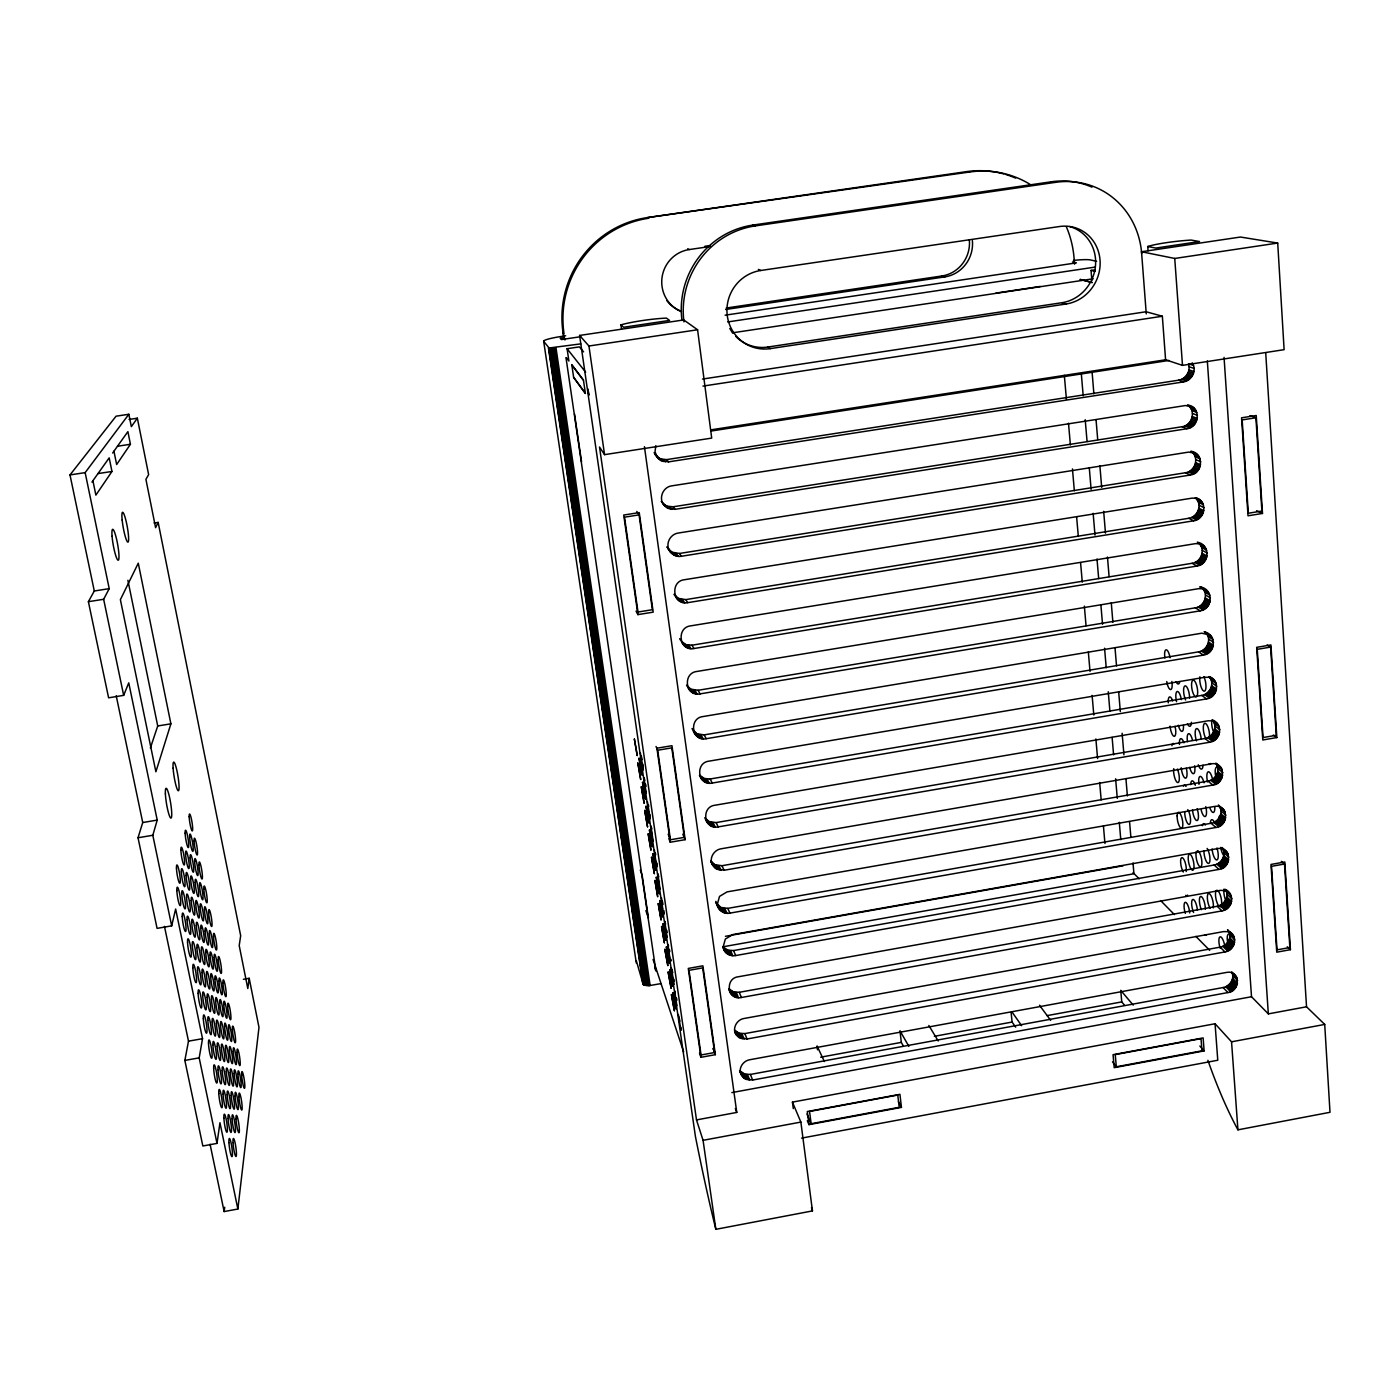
<?xml version="1.0" encoding="UTF-8"?>
<svg xmlns="http://www.w3.org/2000/svg" width="1400" height="1400" viewBox="0 0 1400 1400"><rect width="100%" height="100%" fill="white"/><g stroke="black" fill="none" stroke-linecap="round" stroke-linejoin="round"><path stroke-width="1.5" d="M717.255 904.505L719.512 896.42L727.02 891.905L1214.413 806.47C1228.623 803.67 1229.13 826.42 1215.935 827.47L729.907 913.132C722.383 914.83 717.045 908.023 715.89 901.355M741.003 1074.465C738.115 1068.078 743.278 1060.71 749.84 1059.73L1226.453 972.44C1240.33 969.5 1240.75 991.585 1227.905 992.565L752.605 1080.047L744.468 1078.507L739.585 1070.737M655.637 455.298L660.555 458.955L666.68 459.602L1178.695 380.17C1186.028 379.085 1190.962 370.808 1188.513 363.825L1193.5 365.453C1195.967 372.488 1190.98 380.8 1183.612 381.902L668.535 461.877L660.975 460.548L654.762 454.02L658.472 458.692M663.18 503.72L667.03 506.17L673.12 506.8L1182.108 426.72C1192.222 425.6 1196.493 410.34 1187.428 405.002C1201.165 406.175 1199.8 427.368 1187.007 428.715L674.992 509.338L667.485 508.06L661.273 501.323L665 506.24M667.712 548.065L672.035 552.212L679.472 553.472L1185.467 472.745C1195.477 471.66 1199.8 456.523 1190.77 451.255C1204.315 452.795 1203.16 473.55 1190.368 475.02L681.38 556.273C674.66 557.637 669.585 552.23 667.012 546.718L670.425 552.108M676.795 598.57L674.065 594.3L678.37 598.378L685.755 599.602L1188.793 518.28C1198.085 517.178 1202.828 503.808 1195.233 497.787C1208.043 499.992 1205.61 519.558 1193.693 520.8L687.697 602.665C672.7 605.798 669.655 581.14 684.565 579.705L1192.047 498.137L1196.388 498.312L1200.185 500.185M683.113 644.508L681.205 641.2L685.983 644.63L691.95 645.207L1192.082 563.29C1201.9 562.222 1206.31 547.365 1197.332 542.22C1210.703 544.39 1209.688 564.462 1196.965 566.055L693.928 648.532C679.035 651.7 676.025 627.253 690.847 625.835L1195.355 543.655L1199.66 543.812L1203.422 545.668M689.343 689.938L686.56 685.178L690.812 689.15L698.093 690.288L1195.337 607.81C1205.068 606.778 1209.513 592.043 1200.57 586.95C1213.957 589.383 1212.82 609.175 1200.22 610.837L700.087 693.875C685.282 697.077 682.343 672.822 697.043 671.44L1198.61 588.665L1202.898 588.822L1207.675 591.57M694.663 733.653L692.038 728.56L696.92 733.775L704.165 734.878L1198.557 651.858C1207.57 650.79 1212.435 637.805 1204.91 631.96C1217.16 635.058 1215.445 653.608 1203.422 655.113L706.195 738.71C691.477 741.947 688.572 717.885 703.168 716.52L1201.847 633.185L1209.828 635.11M699.615 775.197L704.305 778.488L710.185 778.977L1201.743 695.415C1210.108 694.33 1215.2 682.972 1209.075 676.62C1220.695 680.102 1217.79 697.602 1206.608 698.898L712.215 783.055C697.602 786.31 694.733 762.457 709.24 761.11L1205.033 677.233L1209.267 677.337L1213.993 680.015M706.79 822.01L704.795 817.722L708.96 821.538L716.117 822.587L1204.892 738.5C1213.17 737.415 1218.297 726.18 1212.19 719.88C1223.635 723.59 1220.975 740.863 1209.757 742.227L718.183 826.892C703.64 830.183 700.84 806.523 715.225 805.192L1208.2 720.773L1212.4 720.878L1217.108 723.503M712.758 865.462C708.54 858.83 713.72 849.782 721.157 848.785L1211.315 763.858C1225.612 761.093 1226.138 784.017 1212.855 785.067L724.08 870.258L715.68 868.508L710.745 860.93L714.875 864.692L721.98 865.707L1208.007 781.13C1215.672 780.028 1220.888 770.28 1216.145 763.7M718.673 908.425L715.96 902.44L720.72 907.392L727.79 908.373L1211.087 823.288C1218.682 822.202 1223.915 812.543 1219.19 806.015M725.322 952.035L723.24 947.047C723.695 952.98 730.153 956.708 735.683 955.553L1218.98 869.4C1232.07 868.385 1231.597 845.793 1217.475 848.628L732.83 934.553L725.358 939.033L723.1 947.047L727.825 950.145L733.548 950.565L1214.15 865.008C1221.658 863.923 1226.908 854.385 1222.2 847.892M731.08 994.053L728.98 988.855L733.53 991.9L739.235 992.303L1217.16 906.29C1224.597 905.205 1229.865 895.773 1225.175 889.332C1235.623 893.795 1232.543 909.51 1221.99 910.892L741.387 997.5C727.195 1000.913 724.553 977.97 738.553 976.727L1220.485 890.347L1225.892 890.767L1230.04 893.847M1229.707 931.717C1238.475 936.863 1234.555 950.757 1224.965 951.947L747.023 1038.993L738.832 1037.418L734.668 1030.207L739.183 1033.217L744.852 1033.585L1220.153 947.135C1227.52 946.05 1232.805 936.722 1228.115 930.335M742.438 1076.722L740.285 1071.123L744.782 1074.08L750.418 1074.43L1223.092 987.542C1229.935 986.458 1235.132 978.425 1231.72 971.967L1236.585 976.885M671.282 967.75L674.153 984.305M636.282 960.61L643.247 984.55L649.163 985.653L660.887 983.623M210.053 1144.203L224.14 1211.56L237.86 1209.023L258.983 1027.355L249.182 978.285L243.407 979.3M224.14 1211.56L224.7 1207.22M249.182 978.285L247.8 988.558L239.207 945.56L240.678 935.743L158.165 522.41L154.07 523.04M164.465 926.363L188.492 1041.163L184.852 1060.43L202.843 1145.987L217 1143.398L219.957 1122.73L237.86 1209.023M217 1143.398L199.185 1057.858L202.528 1038.678L175.648 909.02L171.675 925.855L157.08 928.375L138.023 837.76L142.73 822.535L116.218 695.782M171.675 925.855L152.81 835.275L157.22 820.102L128.748 682.85L123.672 695.363L108.605 697.812L88.392 601.685L94.29 590.992L70 474.933L116.06 416.185L128.852 414.277L131.338 426.65L137.357 418.197L148.627 474.635L145.915 479.343L155.593 527.678L158.165 522.41M170.888 723.817L155.89 771.785L120.383 599.673L138.268 563.185L170.888 723.817L157.727 725.97L150.377 748.038M655.812 445.637L655.025 451.832L657.44 457.537M123.672 695.363L103.652 599.288L109.218 588.648L85.155 472.623L128.852 414.277M640.413 753.13L643.335 769.947M91.945 482.09L109.183 457.87L111.965 471.468L95.882 495.127L92.907 480.725M112.648 453.023L127.89 431.637L130.428 444.273L116.655 464.537L113.942 451.202M647.447 801.85L650.23 818.773M654.413 849.975L655.865 862.032M657.317 866.67L656.267 863.87M715.855 1229.322L703.062 1140.318L696.5 1119.913L599.515 447.02L604.555 454.65L711.707 438.095L697.585 329.77L683.725 319.935L579.6 335.44L695.433 1136.555A233.415 16.992 79.9 0 0 715.855 1229.322L812.455 1210.913L800.87 1122.082L792.435 1102.115L1215.06 1023.75L1231.545 1041.81L1237.932 1129.835L1330 1112.3L1324.715 1024.432L1306.533 1006.792L1265.74 353.132M811.142 1123.727L899.203 1107.295L897.767 1095.045L809.55 1111.46L811.142 1123.727L806.925 1113.962M1116.307 1066.783L1201.953 1050.805L1201.025 1038.642L1115.24 1054.602L1116.307 1066.783L1112.493 1061.83M808.99 1124.638L901.46 1107.382L899.938 1094.328L807.293 1111.547L808.99 1124.638L807.31 1120.717M1204.123 1050.91L1114.207 1067.675L1113.053 1054.69L1203.125 1037.925L1204.123 1050.91L1199.852 1046.045M801.553 1138.13L1217.773 1060.237L1215.06 1023.75M696.5 1119.913L736.767 1112.44L644.438 446.705M1207.325 360.902L1251.513 996.73L1268.33 1013.88L1306.533 1006.792M703.062 1140.318L800.87 1122.082M1231.545 1041.81L1324.715 1024.432M820.645 1057.193L901.32 1042.388L903.297 1045.888M934.342 1036.315L1012.095 1022.053L1015.665 1027.163M1047.043 1015.63L1121.75 1001.91L1124.515 1005.235M731.85 1092.595L1251.513 996.73M714.595 1052.52L701.05 1054.987L689.01 970.34L702.695 967.89L714.595 1052.52L713.108 1048.408L715.365 1054.672L700.928 1057.315L699.492 1053.185M1290.432 949.672L1276.748 952.175L1270.972 864.447L1284.815 861.98L1290.432 949.672L1287.283 946.75M184.852 1060.43L199.185 1057.858M1284.517 864.01L1271.533 866.32L1277.028 949.865L1289.855 947.52L1284.517 864.01L1281.332 861.35M725.428 936.303L1122.993 865.812M188.492 1041.163L202.528 1038.678M722.82 946.82L1133.93 873.758L1133.02 862.942M668.168 834.225L670.425 839.773L684.355 837.358L671.79 747.863L657.685 750.242L656.023 746.48M670.303 842.222L685.16 839.668L671.965 745.692L656.915 748.212L670.303 842.222L668.798 838.53M1276.852 737.555L1262.783 739.988L1256.675 647.343L1270.92 644.945L1276.852 737.555L1273.335 735.07M142.73 822.535L157.22 820.102M138.023 837.76L152.81 835.275M1270.605 647.08L1257.252 649.337L1263.062 737.555L1276.257 735.28L1270.605 647.08L1267.087 644.928M637.892 614.617L653.205 612.15L639.24 512.593L623.718 515.043L637.892 614.617L636.055 611.1M1262.502 513.45L1248.013 515.795L1241.572 417.812L1256.237 415.502L1262.502 513.45L1256.587 510.685M88.392 601.685L103.652 599.288M639.065 514.885L624.523 517.178L638.015 612.028L652.383 609.7L639.065 514.885L636.808 511.438M1255.905 417.76L1242.168 419.912L1248.31 513.24L1261.89 511.035L1255.905 417.76L1249.972 415.608M94.29 590.992L109.218 588.648M710.885 429.852L1165.587 359.783L1182.493 365.365L1284.115 349.668L1277.71 243.057L1240.435 237.037L1141.525 251.755L1146.267 313.88M710.71 431.095L1168.947 360.447M735.858 336.49A39.393 38.167 -69.3 0 0 767.83 347.043L1061.882 302.715L1066.153 303.993A39.585 36.907 -65.4 0 0 1099.998 259.717A39.585 36.907 -65.4 0 0 1059.502 226.52L760.812 270.48L758.345 269.395M117.495 446.233L130.428 444.273M767.83 347.043L770.332 348.618L1066.153 303.993M70 474.933L85.155 472.623M702.503 379.067L1146.11 311.745L1162.35 316.243L1165.587 359.783M98 473.585L111.965 471.468M702.957 386.102L1162.35 316.243M580.685 336.7L561.295 339.588L560.192 338.223L564.27 337.61M725.095 315.192L1076.408 262.868L1072.523 261.94M580.79 343.875L549.115 347.988L543.69 341.373A19.968 2.292 -8 0 1 561.75 336.385L565.67 335.79M727.685 321.947L1094.957 267.12M566.37 357.7L568.89 361.025L567.087 348.705L579.372 346.885L583.59 351.873M1091.877 280.525L1091.038 270.41L1094.94 269.832M579.6 335.44L588.945 346.01L697.585 329.77M1141.525 251.755L1174.74 258.457L1277.71 243.057M129.062 419.44L137.357 418.197M995.925 293.09L1040.305 286.44M732.392 332.832L1093.243 278.775M726.197 308.035L942.025 275.957L944.93 276.868A32.357 30.607 -68.7 0 0 972.387 240.66M725.602 309.488L944.93 276.868M704.918 246.26L709.24 245.63M687.68 248.763L689.325 249.55L710.815 246.418M563.955 338.783L562.992 332.308A100.188 98.297 -74.7 0 1 647.465 217.577L966.613 171.623A100.013 94.272 -66.5 0 1 1003.958 173.968M647.465 217.577L969.675 172.008A100.52 94.728 -66.4 0 1 1030.033 184.345M681.992 320.477A83.703 81.112 -69.3 0 1 752.92 225.068L1051.418 181.773L1055.705 182.315A84.123 78.418 -65.4 0 1 1141.682 253.697M752.92 225.068L755.37 225.89L1055.705 182.315M966.613 171.623L969.675 172.008M1147.755 246.505L1155.77 248.062L1199.538 241.553L1191.085 240.065A32.708 3.43 -6.4 0 0 1147.755 246.505L1148.07 250.845M1096.585 261.328L1090.477 259.945A19.828 2.152 -6.6 0 0 1073.45 260.4M1091.038 270.41L1095.237 271.425M1080.275 279.44L1092.245 282.537M1080.205 279.493L1092.035 282.537M1189.125 366.783L1194.112 368.428M1188.95 369.863L1193.938 371.525M1188.582 371.385L1193.57 373.047M1188.023 372.838L1193.01 374.517M1187.305 374.238L1192.275 375.918M1186.413 375.533L1191.382 377.23M1185.38 376.705L1190.332 378.402M1184.207 377.738L1189.16 379.453M1182.947 378.613L1187.882 380.328M1181.582 379.33L1186.517 381.045M1178.695 380.17L1183.612 381.902M1188.6 405.825L1193.553 407.697M1189.65 406.805L1194.62 408.678M1190.56 407.925L1195.53 409.815M1191.295 409.185L1196.265 411.075M1191.873 410.533L1196.842 412.44M1192.467 413.455L1197.438 415.38M1192.293 416.5L1197.28 418.425M1191.925 418.005L1196.913 419.947M1191.382 419.457L1196.352 421.4M1190.665 420.822L1195.618 422.783M1189.773 422.118L1194.725 424.078M1188.74 423.273L1193.693 425.25M1187.585 424.305L1192.538 426.283M1186.325 425.18L1191.26 427.158M1184.977 425.88L1189.895 427.858M1182.108 426.72L1187.007 428.715M1191.943 452.06L1196.877 454.195M1192.975 453.023L1197.928 455.175M1193.868 454.142L1198.837 456.295M1194.62 455.385L1199.59 457.537M1195.18 456.715L1200.15 458.885M1195.775 459.602L1200.745 461.79M1195.618 462.613L1200.57 464.817M1195.25 464.1L1200.203 466.305M1194.69 465.535L1199.66 467.758M1193.972 466.9L1198.925 469.123M1193.097 468.177L1198.05 470.4M1192.065 469.332L1197.017 471.555M1190.928 470.347L1195.862 472.588M1189.668 471.205L1194.585 473.463M1188.32 471.905L1193.237 474.162M1185.467 472.745L1190.368 475.02M1195.722 497.787L1199.013 499.38M1196.265 498.75L1201.217 501.148M1197.158 499.835L1202.11 502.25M1197.892 501.06L1202.862 503.475M1198.47 502.373L1203.422 504.805M1199.047 505.242L1204.017 507.675M1198.89 508.218L1203.842 510.668M1198.523 509.688L1203.475 512.155M1197.98 511.105L1202.932 513.572M1195.705 453.39L1188.705 452.095L678.23 533.05C670.81 534.03 665.753 542.57 668.867 549.483M1197.263 512.452L1202.197 514.938M1196.388 513.712L1201.322 516.215M1192.38 406.858L1185.328 405.545L671.808 485.852C663.075 486.85 658.245 498.278 663.968 505.085M1195.355 514.867L1200.29 517.352M1194.217 515.883L1199.153 518.385M1192.975 516.74L1197.892 519.242M1191.627 517.423L1196.545 519.942M1188.793 518.28L1193.693 520.8M1199.52 543.952L1204.472 546.613M1200.413 545.038L1205.365 547.697M1201.148 546.245L1206.1 548.905M1201.707 547.54L1206.66 550.218M1202.285 550.358L1207.237 553.07M1202.127 553.315L1207.062 556.028M1201.76 554.767L1206.712 557.48M1201.217 556.168L1206.153 558.898M1200.5 557.515L1205.435 560.245M1199.625 558.758L1204.56 561.505M1198.61 559.895L1203.545 562.642M1197.472 560.91L1202.408 563.657M1196.23 561.75L1201.148 564.515M1194.9 562.45L1199.818 565.215M1192.082 563.29L1196.965 566.055M1199.625 586.88L1202.898 588.822M1203.632 589.733L1208.568 592.637M1204.35 590.923L1209.303 593.845M1204.91 592.2L1209.862 595.14M1205.487 595L1210.44 597.94M1205.33 597.905L1210.265 600.863M1204.962 599.358L1209.898 602.315M1204.42 600.74L1209.355 603.715M1203.703 602.07L1208.638 605.062M1202.845 603.312L1207.763 606.305M1201.83 604.433L1206.748 607.442M1200.71 605.43L1205.61 608.44M1199.467 606.288L1204.368 609.298M1198.138 606.97L1203.038 609.98M1195.337 607.81L1200.22 610.837M1204.158 631.645L1210.86 636.038M1206.8 633.938L1211.735 637.087M1207.535 635.11L1212.453 638.278M1208.078 636.387L1213.013 639.555M1208.655 639.135L1213.59 642.337M1208.48 642.023L1213.415 645.225M1208.13 643.44L1213.065 646.66M1207.587 644.84L1212.523 648.043M1206.888 646.153L1211.805 649.372M1206.03 647.378L1210.947 650.615M1205.015 648.497L1209.932 651.735M1203.895 649.477L1208.795 652.733M1202.67 650.317L1207.553 653.572M1201.34 651L1206.24 654.255M1198.557 651.858L1203.422 655.113M1209.705 676.847L1212.977 679.105M1209.95 677.653L1214.868 681.048M1210.668 678.825L1215.585 682.22M1211.227 680.085L1216.145 683.48M1211.788 682.798L1216.722 686.227M1211.612 685.65L1216.547 689.097M1211.263 687.067L1216.18 690.515M1210.72 688.433L1215.638 691.898M1210.02 689.745L1214.938 693.21M1209.163 690.952L1214.08 694.435M1208.165 692.072L1213.065 695.538M1207.045 693.053L1211.945 696.535M1205.82 693.892L1210.72 697.375M1204.525 694.575L1209.39 698.058M1201.743 695.415L1206.608 698.898M1213.065 720.913L1217.965 724.535M1213.783 722.05L1218.682 725.69M1214.325 723.293L1219.243 726.95M1214.885 726.005L1219.803 729.663M1214.71 728.822L1219.627 732.497M1214.36 730.222L1219.278 733.898M1213.835 731.57L1218.735 735.262M1213.135 732.865L1218.035 736.558M1212.278 734.072L1217.178 737.765M1211.28 735.175L1216.18 738.885M1210.178 736.155L1215.06 739.865M1208.953 736.977L1213.835 740.705M1207.658 737.66L1212.523 741.37M1204.892 738.5L1209.757 742.227M1215.9 763.087L1221.045 767.55M1216.845 764.82L1221.745 768.688M1217.388 766.062L1222.305 769.93M1217.947 768.722L1222.865 772.608M1217.79 771.523L1222.69 775.425M1217.422 772.905L1222.322 776.808M1216.898 774.253L1221.797 778.155M1216.197 775.53L1221.097 779.45M1215.358 776.72L1220.24 780.657M1214.36 777.805L1219.243 781.742M1213.257 778.785L1218.14 782.722M1212.05 779.608L1216.915 783.545M1210.755 780.273L1215.62 784.227M1208.007 781.13L1212.855 785.067M1218.332 805.017L1224.072 810.11M1219.89 807.135L1224.79 811.23M1220.432 808.36L1225.332 812.455M1220.993 811.003L1225.892 815.097M1220.818 813.75L1225.717 817.88M1220.467 815.133L1225.35 819.262M1219.925 816.462L1224.825 820.593M1219.243 817.722L1224.125 821.87M1218.403 818.913L1223.285 823.06M1217.422 819.997L1222.288 824.145M1216.32 820.96L1221.185 825.125M1232.14 934.08L1227.572 931.665L1223.477 931.613L744.24 1018.447C736.558 1019.41 731.36 1029.385 736.785 1035.615M1215.112 821.782L1219.977 825.947M1213.818 822.447L1218.682 826.613M1211.087 823.288L1215.935 827.47M1221.972 847.49L1227.082 852.197M1222.9 849.012L1227.783 853.3M1223.425 850.202L1228.325 854.508M1223.985 852.81L1228.868 857.133M1223.81 855.558L1228.71 859.88M1223.46 856.905L1228.342 861.245M1222.935 858.218L1227.818 862.575M1222.252 859.477L1227.118 863.835M1221.413 860.668L1226.278 865.025M1220.432 861.735L1225.297 866.11M1219.33 862.68L1224.195 867.055M1218.14 863.503L1222.987 867.878M620.935 324.852L623.613 327.267L669.567 320.425L666.418 318.098A32.637 3.71 -7.8 0 0 620.935 324.852L621.53 329.123M1216.862 864.168L1221.71 868.56M1214.15 865.008L1218.98 869.4M1225.875 890.418L1231.283 896.14M1226.96 894.197L1231.842 898.73M1226.785 896.892L1231.668 901.442M1226.435 898.24L1231.3 902.808M1225.91 899.553L1230.775 904.12M1225.227 900.795L1230.092 905.363M1224.388 901.967L1229.252 906.535M1223.408 903.035L1228.273 907.602M1222.322 903.98L1227.17 908.565M1221.132 904.785L1225.98 909.387M1219.855 905.45L1224.703 910.053M1217.16 906.29L1221.99 910.892M1227.52 929.705L1233.68 936.127M1229.34 932.575L1234.222 937.317M1229.882 935.13L1234.765 939.873M1229.725 937.808L1234.59 942.567M1229.375 939.137L1234.24 943.915M1228.85 940.433L1233.715 945.21M1228.168 941.675L1233.033 946.453M1227.328 942.83L1232.193 947.608M1226.365 943.898L1231.212 948.675M1225.28 944.825L1230.127 949.62M1224.09 945.63L1228.938 950.442M1222.83 946.295L1227.66 951.09M1220.153 947.135L1224.965 951.947M1133.038 872.602L1139.163 878.832M1160.618 900.585L1174.408 914.585M1195.862 936.355L1209.67 950.355M1232.245 973.123L1237.11 978.058M1232.788 975.642L1237.653 980.595M1232.63 978.303L1237.495 983.255M1232.28 979.615L1237.127 984.585M1231.755 980.892L1236.62 985.88M1231.072 982.118L1235.938 987.105M1230.25 983.273L1235.097 988.26M1229.288 984.322L1234.135 989.31M1228.203 985.25L1233.05 990.255M1227.03 986.055L1231.86 991.06M1225.77 986.72L1230.582 991.725M1223.092 987.542L1227.905 992.565M1133.212 1005.13L1120.752 990.36L1121.75 1001.91M562.992 332.308L564.952 340.007M666.68 459.602L668.535 461.877M663.565 459.69L665.42 461.948M662.043 459.41L663.88 461.668M660.555 458.955L662.392 461.195M659.155 458.29L660.975 460.548M654.062 452.637L655.847 454.86M657.86 457.45L659.663 459.707M567.087 348.705L585.637 372.19M571.812 364.892L583.468 380.24L585.375 393.418L573.633 377.387L571.795 364.805L583.468 380.223M673.12 506.8L674.992 509.338M1039.5 1005.235L1050.648 1020.32M670.023 506.887L671.895 509.425M668.5 506.625L670.355 509.162M573.615 377.283L585.375 393.4M667.03 506.17L668.885 508.707M665.63 505.523L667.485 508.06M664.335 504.7L666.173 507.22M1012.113 1012.148L1021.615 1025.658M679.472 553.472L681.38 556.273M676.392 553.56L678.282 556.36M674.887 553.298L676.778 556.115M673.418 552.86L675.308 555.66M672.035 552.212L673.907 555.03M670.758 551.407L672.613 554.207M669.585 550.428L671.44 553.227M685.755 599.602L687.697 602.665M682.692 599.69L684.617 602.77M681.188 599.445L683.113 602.525M679.735 599.008L681.642 602.07M678.37 598.378L680.26 601.457M677.093 597.59L678.983 600.653M675.938 596.628L677.81 599.69M928.847 1025.483L938.21 1040.987M1192.17 362.81L1193.5 365.453M691.95 645.207L693.928 648.532M688.923 645.312L690.883 648.637M687.435 645.067L689.378 648.392M685.983 644.63L687.925 647.972M684.617 644.017L686.543 647.36M683.358 643.23L685.265 646.555M682.202 642.285L684.11 645.61M908.863 1046.377L899.972 1030.767L901.32 1042.388M698.093 690.288L700.087 693.875M695.082 690.41L697.06 693.997M693.595 690.183L695.572 693.77M692.16 689.762L694.12 693.332M690.812 689.15L692.755 692.738M689.553 688.38L691.495 691.95M688.415 687.452L690.34 691.023M898.433 1101.642L901.46 1107.382M704.165 734.878L706.195 738.71M701.173 735L703.168 738.832M699.702 734.773L701.697 738.605M698.267 734.37L700.262 738.202M696.92 733.775L698.898 737.608M695.678 733.005L697.637 736.837M679.665 638.68L680.347 639.992M694.54 732.095L696.5 735.91M693.543 731.028L695.503 734.843M710.185 778.977L712.215 783.055M707.192 779.1L709.222 783.178M705.722 778.89L707.753 782.968M704.305 778.488L706.317 782.565M702.975 777.91L704.97 781.97M701.733 777.157L703.727 781.218M700.595 776.247L702.59 780.308M661.517 897.995L662.707 909.335M699.44 775.39L701.593 779.258M716.117 822.587L718.183 826.892M713.142 822.727L715.207 827.032M711.69 822.5L713.738 826.822M824.407 1061.533L817.04 1045.957L817.53 1049.842M710.29 822.115L712.32 826.42M708.96 821.538L710.99 825.843M707.718 820.803L709.73 825.108M706.597 819.91L708.61 824.215M705.617 818.878L707.63 823.165M721.98 865.707L724.08 870.258M719.04 865.847L721.122 870.398M717.587 865.655L719.653 870.188M716.188 865.27L718.253 869.803M714.875 864.692L716.923 869.242M713.65 863.975L715.68 868.508M712.53 863.1L714.577 867.615M711.55 862.067L713.597 866.6M710.762 861.192L712.11 864.202M727.79 908.373L729.907 913.132M724.867 908.512L726.968 913.29M723.433 908.32L725.515 913.08M722.032 907.935L724.115 912.712M720.72 907.392L722.803 912.153M719.495 906.675L721.56 911.435M718.392 905.8L720.457 910.56M717.43 904.803L719.477 909.545M733.548 950.565L735.683 955.553M682.798 834.137L685.16 839.668M730.625 950.722L732.742 955.71M729.19 950.53L731.308 955.517M678.352 1014.458L680.96 1030.365L680.82 1027.285M727.825 950.145L729.925 955.132M726.512 949.602L728.613 954.59M725.288 948.903L727.387 953.89M724.202 948.045L726.285 953.033M723.117 947.608L724.5 950.915M739.235 992.303L741.387 997.5M736.33 992.46L738.465 997.658M734.913 992.267L737.048 997.483M733.53 991.9L735.665 997.115M732.235 991.375L734.352 996.572M731.028 990.675L733.145 995.873M729.942 989.835L732.043 995.033M728.875 989.485L730.275 992.95M744.852 1033.585L747.023 1038.993M741.965 1033.76L744.135 1039.168M740.548 1033.568L742.718 1038.993M739.183 1033.217L741.335 1038.625M737.905 1032.693L740.04 1038.1M736.697 1032.01L738.832 1037.418M735.613 1031.17L737.747 1036.578M734.58 1030.925L735.98 1034.513M750.418 1074.43L752.605 1080.047M747.548 1074.605L749.735 1080.222M746.148 1074.43L748.317 1080.047M744.782 1074.08L746.952 1079.697M743.505 1073.555L745.657 1079.172M742.315 1072.89L744.468 1078.507M741.23 1072.068L743.383 1077.685M740.215 1071.91L741.633 1075.638M735.35 1108.555L736.767 1112.44M640.308 870.117L642.18 875.438L648.41 918.05L645.872 910.613M653.065 959.455L683.673 1051.995M654.657 967.208L655.883 970.935L566.003 357.752M667.188 937.195L664.685 921.06L665.613 924.123M668.622 946.05L667.923 944.51L669.865 957.95M670.233 959.472L670.95 961.065L670.95 959.35M675.343 992.53L674.625 990.868L676.918 1005.69M644.84 780.29L643.947 777.56L646.205 793.205M651.84 828.817L650.947 825.983L653.17 841.435M658.77 876.75L657.86 873.81L660.065 889.087M663.11 911.19L664.038 914.217L663.985 910.752M672 969.36L672.788 972.79M641.288 755.79L642.093 759.692M648.358 804.633L648.76 806.452M655.322 852.863L655.725 854.7M662.2 900.515L663.023 904.47M679.053 1017.118L679.875 1021.142M127.89 580.282L157.727 725.97M669.41 949.462L669.812 951.562M645.645 784.192L646.03 786.415M676.532 998.078L676.918 1000.265M666.803 930.283L667.135 932.417M552.878 347.9L647.273 985.688M551.95 347.97L646.398 985.618M551.093 348.023L645.575 985.495M550.322 348.04L644.84 985.337M549.657 348.023L644.21 985.11M549.115 347.988L643.668 984.847M548.695 347.935L643.247 984.55M548.415 347.848L642.933 984.217M543.69 341.373L636.3 963.06M574.525 413.998L581.543 461.79M555.957 347.567L650.142 985.547M554.89 347.707L649.163 985.653M553.858 347.812L648.2 985.688M588.945 346.01L604.555 454.65M657.685 750.242L670.425 839.773M700.928 1057.315L688.275 968.433L702.887 965.825L715.365 1054.672M673.89 979.195L674.153 981.085M642.827 764.12L643.282 767.865M792.435 1102.115L793.293 1108.608M657.108 863.153L657.282 864.78M650.142 814.94L650.335 816.637M1011.115 1012.392L1012.095 1022.053M1064.332 375.322L1066.415 399.28M1068.498 423.22L1070.388 444.99M1072.453 468.948L1074.342 490.718M1076.618 516.845L1078.315 536.445M1080.572 562.572L1082.288 582.173M1084.352 606.13L1086.05 625.712M1088.325 651.84L1090.023 671.44M1092.105 695.398L1093.803 714.997M1095.885 738.938L1097.582 758.538M1099.665 782.495L1101.17 799.907M1103.428 826.035L1104.95 843.465M1122.118 733.233L1123.938 754.845M1125.932 778.628L1127.385 795.918M1129.572 821.87L1130.85 837.008M1074.57 264.197L1074.028 257.67A100.52 94.728 -66.4 0 0 1066.31 226.678M1081.342 374.027L1083.197 395.78M1085.21 419.72L1087.065 441.49M1089.27 467.6L1091.108 489.352M1093.138 513.293L1094.993 535.062M1097.005 558.985L1098.668 578.585M1100.873 604.695L1102.535 624.278M1104.565 648.218L1106.227 667.8M1108.257 691.74L1109.903 711.322M1112.125 737.433L1113.595 754.845M1115.625 778.785L1117.288 798.367M1119.3 822.29L1120.788 839.702M1092.087 372.067L1093.89 393.838M1096.06 419.947L1097.705 439.53M1099.875 465.64L1101.678 487.41M1103.672 511.332L1105.475 533.102M1107.47 557.043L1109.097 576.625M1111.267 602.735L1112.895 622.317M1115.065 648.428L1116.517 665.84M1118.688 691.95L1120.315 711.55M1174.74 258.457L1182.493 365.365M1224.055 357.385L1268.33 1013.88M683.97 321.895A84.228 81.603 -69.1 0 1 755.37 225.89M770.332 348.618A39.637 38.395 -69 0 1 727.23 315.262A39.637 38.395 -69 0 1 760.812 270.48M1069.688 226.572A39.34 36.697 -65.5 0 1 1095.43 266.368A39.34 36.697 -65.5 0 1 1061.882 302.715M732.567 332.692A39.393 38.167 -69.3 0 1 729.803 328.493M1051.418 181.773A83.598 77.98 -65.5 0 1 1091.983 187.162M1237.932 1129.835A227.675 71.715 77.2 0 1 1221.797 1096.252L1218.752 1088.972A227.675 71.715 77.2 0 1 1207.903 1060.307M812.455 1210.913A232.33 27.353 79.4 0 1 811.475 1207.605M681.45 311.71A32.41 31.623 -76.7 0 1 689.325 249.55M679.858 310.608A32.252 31.465 -76.9 0 1 666.89 300.685M969.342 239.925A32.2 30.468 -68.9 0 1 942.025 275.957M564.008 333.515A100.695 98.788 -74.4 0 1 648.918 218.207M1005.935 174.545A100.013 94.272 -66.5 0 1 1015.665 178.133M1164.905 658.017A8.242 2.555 80.1 0 1 1166.165 649.758A8.242 2.555 80.1 0 1 1170.05 657.755M1171.87 681.468A8.225 2.538 79.9 0 1 1170.61 689.622A8.225 2.538 79.9 0 1 1166.725 681.538M1168.283 702.835A8.208 2.52 79.7 0 1 1169.472 696.955A8.208 2.52 79.7 0 1 1172.675 700.962M1175.038 726.337A8.19 2.502 79.5 0 1 1174.215 736.365A8.19 2.502 79.5 0 1 1170.085 726.11M1171.957 745.692A8.172 2.485 79.3 0 1 1174.075 743.785M1177.347 769.09A8.155 2.467 79.1 0 1 1179.203 780.43A8.155 2.467 79.1 0 1 1175.58 780.045A8.155 2.467 79.1 0 1 1173.725 768.705M1183.297 872.025A8.085 2.415 78.4 0 1 1180.638 860.423A8.085 2.415 78.4 0 1 1184.138 859.845A8.085 2.415 78.4 0 1 1186.185 871.553M1187.585 895.09A8.085 2.397 78.2 0 1 1185.765 895.335M1185.328 913.43A8.068 2.38 78.1 0 1 1185.31 902.265A8.068 2.38 78.1 0 1 1189.72 912.975M1193.605 912.467A8.172 2.432 78.1 0 1 1192.625 899.5A8.172 2.432 78.1 0 1 1197.403 910.21M1192.398 870.17A8.19 2.467 78.4 0 1 1188.25 859.477A8.19 2.467 78.4 0 1 1191.295 855.54A8.19 2.467 78.4 0 1 1193.868 868.28M1193.535 869.418A8.19 2.467 78.4 0 1 1193.028 870.065M1187.795 809.637A8.225 2.502 78.8 0 1 1190.56 820.803A8.225 2.502 78.8 0 1 1187.462 823.165A8.225 2.502 78.8 0 1 1184.715 812M1183.42 786.153A8.225 2.52 79 0 1 1186.045 786.485M1186.307 768.267A8.242 2.538 79.1 0 1 1185.432 778.207A8.242 2.538 79.1 0 1 1181.233 767.742M1179.465 744.45A8.26 2.555 79.3 0 1 1180.69 738.657A8.26 2.555 79.3 0 1 1183.945 742.84M1183.42 725.48A8.295 2.572 79.5 0 1 1181.862 731.413A8.295 2.572 79.5 0 1 1178.345 725.253M1176.56 701.697A8.312 2.59 79.7 0 1 1177.102 691.495A8.312 2.59 79.7 0 1 1181.373 699.65M1179.745 681.625A8.33 2.607 79.9 0 1 1176.017 681.678M1185.625 699.983A8.4 2.643 79.8 0 1 1183.665 688.782A8.4 2.643 79.8 0 1 1187.043 687.365A8.4 2.643 79.8 0 1 1189.58 698.303M1191.382 722.295A8.383 2.625 79.6 0 1 1187.428 723.835M1187.48 741.685A8.365 2.607 79.4 0 1 1188.495 733.688A8.365 2.607 79.4 0 1 1192.415 739.9M1194.62 765.8A8.348 2.59 79.2 0 1 1193.605 773.692A8.348 2.59 79.2 0 1 1189.685 767.375M1190.717 784.648A8.33 2.572 79 0 1 1192.38 780.85A8.33 2.572 79 0 1 1195.355 785.242M1197.123 808.692A8.312 2.555 78.8 0 1 1197.123 820.558A8.312 2.555 78.8 0 1 1192.52 809.883M1197.612 850.64A8.295 2.52 78.4 0 1 1201.9 862.067A8.295 2.52 78.4 0 1 1198.225 864.587A8.295 2.52 78.4 0 1 1196.457 851.428M1201.392 909.667A8.26 2.485 78 0 1 1199.485 898.748A8.26 2.485 78 0 1 1202.845 898.38A8.26 2.485 78 0 1 1205.33 909.248M1206.52 934.623A8.242 2.467 77.9 0 1 1204.63 934.762M1210.142 908.285A8.365 2.555 78 0 1 1207.377 896.28A8.365 2.555 78 0 1 1211.14 895.878A8.365 2.555 78 0 1 1213.24 907.935M1207.15 848.418A8.383 2.59 78.4 0 1 1209.985 859.845A8.383 2.59 78.4 0 1 1206.73 862.067A8.383 2.59 78.4 0 1 1203.913 850.64M1202.337 825.685A8.4 2.607 78.6 0 1 1205.418 824.968M1205.785 806.593A8.417 2.625 78.8 0 1 1205.487 816.41A8.417 2.625 78.8 0 1 1201.165 810.04M1198.977 784.298A8.435 2.643 79 0 1 1200.045 776.387A8.435 2.643 79 0 1 1204.035 782.827M1203.02 765.222A8.453 2.66 79.2 0 1 1198.26 764.75M1196.493 740.88A8.47 2.678 79.4 0 1 1196.51 728.577A8.47 2.678 79.4 0 1 1201.2 739.2M1195.967 696.903A8.505 2.712 79.8 0 1 1191.557 684.95A8.505 2.712 79.8 0 1 1195.862 683.13A8.505 2.712 79.8 0 1 1196.632 696.622M1203.877 676.69A8.61 2.783 79.8 0 1 1205.82 688.712A8.61 2.783 79.8 0 1 1201.847 688.8A8.61 2.783 79.8 0 1 1199.888 676.778M1206.188 738.972A8.575 2.748 79.4 0 1 1203.335 726.758A8.575 2.748 79.4 0 1 1207.203 725.392A8.575 2.748 79.4 0 1 1209.373 737.835M1210.773 763.438A8.557 2.73 79.2 0 1 1208.778 764.085M1207.587 781.988A8.54 2.712 79 0 1 1208.235 771.785A8.54 2.712 79 0 1 1212.767 780.483M1214.763 806.715A8.523 2.695 78.8 0 1 1213.398 812.472A8.523 2.695 78.8 0 1 1209.932 807.94M1210.335 823.375A8.505 2.678 78.6 0 1 1214.465 822.413M1216.915 847.997A8.487 2.66 78.4 0 1 1216.862 859.968A8.487 2.66 78.4 0 1 1212.102 848.942M1219.138 906.377A8.47 2.607 78 0 1 1215.515 893.235A8.47 2.607 78 0 1 1220.118 894.53A8.47 2.607 78 0 1 1220.59 906.797M1220.205 948.29A8.435 2.572 77.6 0 1 1219.96 936.845A8.435 2.572 77.6 0 1 1224.755 945.945M1227.94 943.775A8.54 2.643 77.6 0 1 1229.795 934.727M1225.91 900.9A8.575 2.678 78 0 1 1224.002 889.105M1224.142 855.942A8.593 2.712 78.3 0 1 1220.712 847.403M1218.682 819.35A8.61 2.748 78.5 0 1 1221.273 815.955M1221.483 808.308A8.627 2.765 78.8 0 1 1219.05 805.525M1215.953 777.42A8.645 2.783 79 0 1 1215.533 768.617A8.645 2.783 79 0 1 1218.612 768.32M1214.605 733.827A8.68 2.818 79.4 0 1 1211.84 720.37M634.375 739.095L637.227 755.528L634.375 739.095M637.84 763.017L640.692 779.433L637.84 763.017M639.048 758.24L641.935 774.847L639.048 758.24M641.288 786.8L644.14 803.18L641.288 786.8M642.53 782.337L645.418 798.91L642.53 782.337M644.718 810.442L647.553 826.788L644.718 810.442M645.995 806.278L648.883 822.832L645.995 806.278M648.13 833.945L650.965 850.255L648.253 833.805M649.442 830.095L652.33 846.597L649.442 830.095M651.508 857.308L654.343 873.6L651.508 857.308M652.872 853.738L655.742 870.24L652.872 853.738M654.885 880.512L657.702 896.788L655.008 880.425M656.285 877.258L659.137 893.725L656.285 877.258M658.227 903.595L661.045 919.835L658.227 903.595M659.663 900.637L662.515 917.07L659.803 900.55M661.553 926.538L664.37 942.76L661.553 926.538M663.023 923.86L665.875 940.275L663.023 923.86M664.86 949.358L667.817 965.51L664.86 949.358M666.365 946.96L669.375 963.322L666.365 946.96M668.15 972.038L671.108 988.19L668.15 972.038M669.69 969.92L672.683 986.265L669.69 969.92M671.423 994.578L674.38 1010.712L671.423 994.578M672.997 992.74L675.99 1009.085L673.155 992.74M588.822 395.045L588 389.305L588.822 395.045M165.393 793.923A15.155 2.1 80.7 0 0 170.607 817.95A15.155 2.1 80.7 0 0 169.61 797.562A15.155 2.1 80.7 0 0 165.393 793.923M112.07 536.288A15.715 2.223 79.8 0 0 118.055 560.21A15.715 2.223 79.8 0 0 116.235 537.775A15.715 2.223 79.8 0 0 112.07 536.288M122.168 520.048A15.12 2.047 79.8 0 0 127.942 542.133A15.12 2.047 79.8 0 0 125.703 519.575A15.12 2.047 79.8 0 0 122.168 520.048M173.11 768.128A14.578 1.943 80.7 0 0 178.185 790.738A14.578 1.943 80.7 0 0 176.855 770.367A14.578 1.943 80.7 0 0 173.11 768.128M241.675 1075.235A8.417 1.032 81.6 0 0 244.335 1088.307A8.417 1.032 81.6 0 0 243.67 1076.46A8.417 1.032 81.6 0 0 241.675 1075.235M237.055 1052.45A8.435 1.05 81.6 0 0 239.733 1065.592A8.435 1.05 81.6 0 0 239.068 1053.815A8.435 1.05 81.6 0 0 237.055 1052.45M232.4 1029.507A8.453 1.05 81.5 0 0 235.095 1042.755A8.453 1.05 81.5 0 0 234.447 1031.03A8.453 1.05 81.5 0 0 232.4 1029.507M227.71 1006.442A8.47 1.067 81.4 0 0 230.422 1019.76A8.47 1.067 81.4 0 0 229.793 1008.123A8.47 1.067 81.4 0 0 227.71 1006.442M222.985 983.238A8.487 1.067 81.4 0 0 225.715 996.642A8.487 1.067 81.4 0 0 225.12 985.058A8.487 1.067 81.4 0 0 222.985 983.238M218.242 959.892A8.505 1.067 81.3 0 0 220.99 973.368A8.505 1.067 81.3 0 0 220.412 961.87A8.505 1.067 81.3 0 0 218.242 959.892M213.482 936.408A8.523 1.085 81.2 0 0 216.23 949.97A8.523 1.085 81.2 0 0 215.67 938.542A8.523 1.085 81.2 0 0 213.482 936.408M208.67 912.783A8.54 1.085 81.1 0 0 211.452 926.415A8.54 1.085 81.1 0 0 210.91 915.058A8.54 1.085 81.1 0 0 208.67 912.783M231.193 1095.483A8.838 1.137 81.7 0 0 233.993 1109.15A8.838 1.137 81.7 0 0 233.345 1096.638A8.838 1.137 81.7 0 0 231.193 1095.483M206.447 974.837A8.925 1.19 81.4 0 0 209.335 988.942A8.925 1.19 81.4 0 0 208.793 976.815A8.925 1.19 81.4 0 0 206.447 974.837M211.452 999.285A8.907 1.173 81.4 0 0 214.34 1013.285A8.907 1.173 81.4 0 0 213.763 1001.07A8.907 1.173 81.4 0 0 211.452 999.285M198.975 865.077A8.575 1.103 81 0 0 201.793 878.885A8.575 1.103 81 0 0 201.303 867.685A8.575 1.103 81 0 0 198.975 865.077M235.095 1096.095A8.732 1.103 81.7 0 0 237.877 1109.587A8.732 1.103 81.7 0 0 237.195 1097.233A8.732 1.103 81.7 0 0 235.095 1096.095M215.67 1001.123A8.785 1.137 81.4 0 0 218.505 1014.947A8.785 1.137 81.4 0 0 217.928 1002.89A8.785 1.137 81.4 0 0 215.67 1001.123M214.935 979.142A8.697 1.12 81.4 0 0 217.735 992.898A8.697 1.12 81.4 0 0 217.157 981.033A8.697 1.12 81.4 0 0 214.935 979.142M236.04 1119.16A8.82 1.137 81.8 0 0 238.84 1132.74A8.82 1.137 81.8 0 0 238.157 1120.158A8.82 1.137 81.8 0 0 236.04 1119.16M189.665 837.113A8.715 1.137 80.9 0 0 192.535 851.2A8.715 1.137 80.9 0 0 192.08 839.93A8.715 1.137 80.9 0 0 189.665 837.113M194.093 841.015A8.593 1.12 80.9 0 0 196.928 854.91A8.593 1.12 80.9 0 0 196.438 843.78A8.593 1.12 80.9 0 0 194.093 841.015M189.175 816.795A8.627 1.12 80.8 0 0 192.01 830.778A8.627 1.12 80.8 0 0 191.555 819.718A8.627 1.12 80.8 0 0 189.175 816.795M194.635 861.508A8.68 1.137 81 0 0 197.487 875.49A8.68 1.137 81 0 0 196.998 864.168A8.68 1.137 81 0 0 194.635 861.508M199.57 885.745A8.662 1.12 81 0 0 202.405 899.64A8.662 1.12 81 0 0 201.898 888.23A8.662 1.12 81 0 0 199.57 885.745M204.47 909.825A8.645 1.12 81.1 0 0 207.287 923.65A8.645 1.12 81.1 0 0 206.763 912.153A8.645 1.12 81.1 0 0 204.47 909.825M209.352 933.765A8.627 1.103 81.2 0 0 212.153 947.502A8.627 1.103 81.2 0 0 211.593 935.935A8.627 1.103 81.2 0 0 209.352 933.765M225.453 1048.898A8.75 1.12 81.6 0 0 228.252 1062.565A8.75 1.12 81.6 0 0 227.623 1050.35A8.75 1.12 81.6 0 0 225.453 1048.898M230.282 1072.575A8.75 1.12 81.7 0 0 233.082 1086.138A8.75 1.12 81.7 0 0 232.418 1073.87A8.75 1.12 81.7 0 0 230.282 1072.575M220.57 1025.08A8.768 1.137 81.5 0 0 223.388 1038.835A8.768 1.137 81.5 0 0 222.793 1026.69A8.768 1.137 81.5 0 0 220.57 1025.08M226.31 1071.665A8.855 1.155 81.7 0 0 229.127 1085.42A8.855 1.155 81.7 0 0 228.498 1072.977A8.855 1.155 81.7 0 0 226.31 1071.665M205.765 952.735A8.82 1.155 81.3 0 0 208.635 966.752A8.82 1.155 81.3 0 0 208.093 954.835A8.82 1.155 81.3 0 0 205.765 952.735M200.778 928.322A8.838 1.173 81.2 0 0 203.665 942.41A8.838 1.173 81.2 0 0 203.14 930.58A8.838 1.173 81.2 0 0 200.778 928.322M195.737 903.735A8.873 1.173 81.1 0 0 198.66 917.928A8.873 1.173 81.1 0 0 198.153 906.167A8.873 1.173 81.1 0 0 195.737 903.735M210.735 977.007A8.803 1.155 81.4 0 0 213.588 990.92A8.803 1.155 81.4 0 0 213.028 978.933A8.803 1.155 81.4 0 0 210.735 977.007M190.68 879.008A8.89 1.19 81 0 0 193.602 893.288A8.89 1.19 81 0 0 193.13 881.597A8.89 1.19 81 0 0 190.68 879.008M185.588 854.105A8.907 1.19 80.9 0 0 188.545 868.472A8.907 1.19 80.9 0 0 188.072 856.887A8.907 1.19 80.9 0 0 185.588 854.105M185.133 833.157A8.82 1.173 80.9 0 0 188.037 847.42A8.82 1.173 80.9 0 0 187.6 836.045A8.82 1.173 80.9 0 0 185.133 833.157M221.393 1047.69A8.873 1.155 81.6 0 0 224.227 1061.533A8.873 1.155 81.6 0 0 223.615 1049.16A8.873 1.155 81.6 0 0 221.393 1047.69M216.44 1023.558A8.89 1.173 81.5 0 0 219.293 1037.487A8.89 1.173 81.5 0 0 218.697 1025.185A8.89 1.173 81.5 0 0 216.44 1023.558M205.117 931.087A8.732 1.137 81.2 0 0 207.97 945A8.732 1.137 81.2 0 0 207.428 933.31A8.732 1.137 81.2 0 0 205.117 931.087M200.165 906.85A8.75 1.155 81.1 0 0 203.035 920.833A8.75 1.155 81.1 0 0 202.51 909.212A8.75 1.155 81.1 0 0 200.165 906.85M229.407 1050.123A8.645 1.103 81.6 0 0 232.172 1063.615A8.645 1.103 81.6 0 0 231.543 1051.54A8.645 1.103 81.6 0 0 229.407 1050.123M234.185 1073.485A8.627 1.085 81.7 0 0 236.932 1086.89A8.627 1.085 81.7 0 0 236.267 1074.763A8.627 1.085 81.7 0 0 234.185 1073.485M224.612 1026.62A8.662 1.103 81.5 0 0 227.395 1040.182A8.662 1.103 81.5 0 0 226.765 1028.195A8.662 1.103 81.5 0 0 224.612 1026.62M210.035 955.203A8.715 1.137 81.3 0 0 212.87 969.028A8.715 1.137 81.3 0 0 212.31 957.25A8.715 1.137 81.3 0 0 210.035 955.203M219.782 1002.96A8.68 1.12 81.4 0 0 222.582 1016.61A8.68 1.12 81.4 0 0 221.987 1004.692A8.68 1.12 81.4 0 0 219.782 1002.96M214.183 957.565A8.61 1.103 81.3 0 0 216.982 971.215A8.61 1.103 81.3 0 0 216.405 959.578A8.61 1.103 81.3 0 0 214.183 957.565M219.013 981.208A8.593 1.103 81.4 0 0 221.778 994.77A8.593 1.103 81.4 0 0 221.183 983.062A8.593 1.103 81.4 0 0 219.013 981.208M228.55 1028.072A8.557 1.085 81.5 0 0 231.28 1041.46A8.557 1.085 81.5 0 0 230.65 1029.612A8.557 1.085 81.5 0 0 228.55 1028.072M223.79 1004.71A8.575 1.085 81.4 0 0 226.537 1018.185A8.575 1.085 81.4 0 0 225.943 1006.408A8.575 1.085 81.4 0 0 223.79 1004.71M233.275 1051.278A8.54 1.067 81.6 0 0 235.987 1064.595A8.54 1.067 81.6 0 0 235.34 1052.678A8.54 1.067 81.6 0 0 233.275 1051.278M237.983 1074.36A8.523 1.067 81.6 0 0 240.678 1087.59A8.523 1.067 81.6 0 0 240.013 1075.602A8.523 1.067 81.6 0 0 237.983 1074.36M238.928 1096.725A8.627 1.085 81.7 0 0 241.657 1110.043A8.627 1.085 81.7 0 0 240.975 1097.828A8.627 1.085 81.7 0 0 238.928 1096.725M195.178 882.438A8.768 1.155 81 0 0 198.065 896.525A8.768 1.155 81 0 0 197.575 884.975A8.768 1.155 81 0 0 195.178 882.438M190.173 857.867A8.803 1.155 81 0 0 193.077 872.06A8.803 1.155 81 0 0 192.605 860.58A8.803 1.155 81 0 0 190.173 857.867M203.84 889A8.557 1.103 81.1 0 0 206.64 902.738A8.557 1.103 81.1 0 0 206.115 891.45A8.557 1.103 81.1 0 0 203.84 889M201.39 950.25A8.943 1.19 81.3 0 0 204.312 964.442A8.943 1.19 81.3 0 0 203.787 952.385A8.943 1.19 81.3 0 0 201.39 950.25M196.315 925.505A8.96 1.208 81.2 0 0 199.255 939.785A8.96 1.208 81.2 0 0 198.748 927.797A8.96 1.208 81.2 0 0 196.315 925.505M191.205 900.585A8.977 1.208 81.1 0 0 194.162 914.97A8.977 1.208 81.1 0 0 193.69 903.07A8.977 1.208 81.1 0 0 191.205 900.585M186.077 875.525A8.995 1.225 81 0 0 189.053 889.997A8.995 1.225 81 0 0 188.58 878.168A8.995 1.225 81 0 0 186.077 875.525M180.898 850.29A9.03 1.225 80.9 0 0 183.89 864.85A9.03 1.225 80.9 0 0 183.452 853.125A9.03 1.225 80.9 0 0 180.898 850.29M181.335 871.903A9.117 1.242 81 0 0 184.345 886.567A9.117 1.242 81 0 0 183.907 874.615A9.117 1.242 81 0 0 181.335 871.903M186.55 897.312A9.1 1.242 81.1 0 0 189.56 911.89A9.1 1.242 81.1 0 0 189.088 899.85A9.1 1.242 81.1 0 0 186.55 897.312M191.748 922.565A9.083 1.225 81.2 0 0 194.722 937.055A9.083 1.225 81.2 0 0 194.232 924.928A9.083 1.225 81.2 0 0 191.748 922.565M196.91 947.66A9.047 1.225 81.3 0 0 199.867 962.045A9.047 1.225 81.3 0 0 199.36 949.83A9.047 1.225 81.3 0 0 196.91 947.66M202.037 972.58A9.03 1.208 81.4 0 0 204.977 986.877A9.03 1.208 81.4 0 0 204.435 974.592A9.03 1.208 81.4 0 0 202.037 972.58M207.13 997.342A9.013 1.208 81.4 0 0 210.053 1011.553A9.013 1.208 81.4 0 0 209.492 999.18A9.013 1.208 81.4 0 0 207.13 997.342M212.188 1021.947A8.995 1.19 81.5 0 0 215.093 1036.07A8.995 1.19 81.5 0 0 214.498 1023.627A8.995 1.19 81.5 0 0 212.188 1021.947M217.21 1046.395A8.977 1.19 81.6 0 0 220.097 1060.43A8.977 1.19 81.6 0 0 219.485 1047.9A8.977 1.19 81.6 0 0 217.21 1046.395M222.197 1070.703A8.96 1.173 81.7 0 0 225.068 1084.632A8.96 1.173 81.7 0 0 224.455 1072.033A8.96 1.173 81.7 0 0 222.197 1070.703M227.168 1094.835A8.96 1.173 81.8 0 0 230.02 1108.678A8.96 1.173 81.8 0 0 229.373 1096.007A8.96 1.173 81.8 0 0 227.168 1094.835M232.102 1118.828A8.943 1.155 81.8 0 0 234.938 1132.565A8.943 1.155 81.8 0 0 234.273 1119.825A8.943 1.155 81.8 0 0 232.102 1118.828M233.03 1142.645A9.047 1.173 81.9 0 0 235.9 1156.487A9.047 1.173 81.9 0 0 235.218 1143.502A9.047 1.173 81.9 0 0 233.03 1142.645M228.06 1118.495A9.047 1.19 81.8 0 0 230.93 1132.425A9.047 1.19 81.8 0 0 230.282 1119.528A9.047 1.19 81.8 0 0 228.06 1118.495M223.055 1094.205A9.065 1.19 81.8 0 0 225.943 1108.222A9.065 1.19 81.8 0 0 225.312 1095.395A9.065 1.19 81.8 0 0 223.055 1094.205M217.998 1069.74A9.083 1.208 81.7 0 0 220.92 1083.845A9.083 1.208 81.7 0 0 220.308 1071.087A9.083 1.208 81.7 0 0 217.998 1069.74M212.923 1045.118A9.1 1.225 81.6 0 0 215.862 1059.328A9.1 1.225 81.6 0 0 215.268 1046.64A9.1 1.225 81.6 0 0 212.923 1045.118M207.83 1020.337A9.117 1.225 81.5 0 0 210.77 1034.635A9.117 1.225 81.5 0 0 210.21 1022.035A9.117 1.225 81.5 0 0 207.83 1020.337M202.685 995.4A9.135 1.242 81.4 0 0 205.66 1009.803A9.135 1.242 81.4 0 0 205.1 997.273A9.135 1.242 81.4 0 0 202.685 995.4M197.505 970.305A9.152 1.242 81.4 0 0 200.498 984.795A9.152 1.242 81.4 0 0 199.972 972.352A9.152 1.242 81.4 0 0 197.505 970.305M192.29 945.035A9.17 1.26 81.3 0 0 195.317 959.613A9.17 1.26 81.3 0 0 194.81 947.257A9.17 1.26 81.3 0 0 192.29 945.035M187.058 919.608A9.205 1.26 81.2 0 0 190.085 934.29A9.205 1.26 81.2 0 0 189.612 922.005A9.205 1.26 81.2 0 0 187.058 919.608M181.773 894.005A9.223 1.277 81.1 0 0 184.835 908.775A9.223 1.277 81.1 0 0 184.38 896.595A9.223 1.277 81.1 0 0 181.773 894.005M176.47 868.227A9.24 1.277 81 0 0 179.532 883.102A9.24 1.277 81 0 0 179.112 871.01A9.24 1.277 81 0 0 176.47 868.227M176.855 890.558A9.345 1.312 81.1 0 0 179.97 905.538A9.345 1.312 81.1 0 0 179.532 893.2A9.345 1.312 81.1 0 0 176.855 890.558M182.227 916.51A9.328 1.295 81.2 0 0 185.308 931.403A9.328 1.295 81.2 0 0 184.852 918.977A9.328 1.295 81.2 0 0 182.227 916.51M187.548 942.305A9.292 1.295 81.3 0 0 190.627 957.092A9.292 1.295 81.3 0 0 190.138 944.58A9.292 1.295 81.3 0 0 187.548 942.305M192.85 967.925A9.275 1.277 81.4 0 0 195.895 982.608A9.275 1.277 81.4 0 0 195.388 970.007A9.275 1.277 81.4 0 0 192.85 967.925M198.117 993.37A9.258 1.277 81.5 0 0 201.127 1007.965A9.258 1.277 81.5 0 0 200.602 995.278A9.258 1.277 81.5 0 0 198.117 993.37M203.332 1018.658A9.24 1.26 81.5 0 0 206.343 1033.148A9.24 1.26 81.5 0 0 205.782 1020.39A9.24 1.26 81.5 0 0 203.332 1018.658M208.53 1043.77A9.223 1.242 81.6 0 0 211.505 1058.172A9.223 1.242 81.6 0 0 210.928 1045.328A9.223 1.242 81.6 0 0 208.53 1043.77M213.692 1068.725A9.205 1.242 81.7 0 0 216.65 1083.023A9.205 1.242 81.7 0 0 216.055 1070.09A9.205 1.242 81.7 0 0 213.692 1068.725M218.803 1093.505A9.188 1.225 81.8 0 0 221.76 1107.715A9.188 1.225 81.8 0 0 221.13 1094.712A9.188 1.225 81.8 0 0 218.803 1093.505M223.895 1118.127A9.17 1.225 81.9 0 0 226.818 1132.25A9.17 1.225 81.9 0 0 226.17 1119.178A9.17 1.225 81.9 0 0 223.895 1118.127M228.953 1142.61A9.17 1.208 81.9 0 0 231.858 1156.627A9.17 1.208 81.9 0 0 231.193 1143.467A9.17 1.208 81.9 0 0 228.953 1142.61M1177.12 815.885A8.12 2.432 78.8 0 0 1181.267 828.258A8.12 2.432 78.8 0 0 1181.565 816.742A8.12 2.432 78.8 0 0 1177.12 815.885"/></g></svg>
